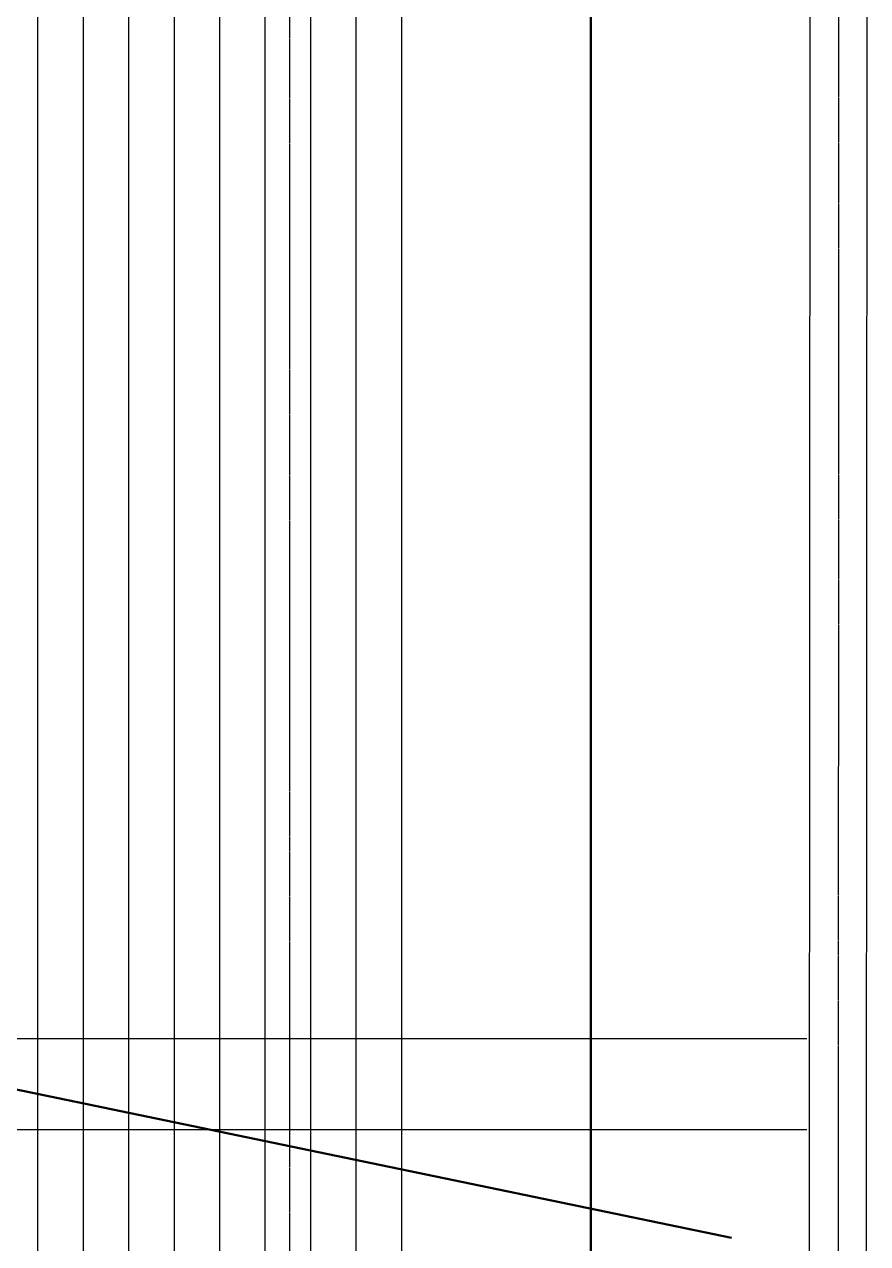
# Model space of a CAD drawing. Header units: millimetres. Extents: x -1263456 to 2767218, y -83310 to 50301.
# Drawn here: x 1105493 to 1109202, y -24331 to -18966 of the extents above; entities that cross this region are included whole.
import ezdxf

# ---------------------------------------------------------------- set-up
doc = ezdxf.new("R2010")
doc.units = ezdxf.units.MM
doc.linetypes.add('AM_ISO08W050', pattern=[18, 12, -1.5, 3, -1.5])
for name, color, linetype, lineweight in [('AM_0', 7, 'Continuous', 50), ('AM_7', 4, 'AM_ISO08W050', 25), ('AM_8', 1, 'Continuous', 25)]:
    doc.layers.add(name, color=color, linetype=linetype, lineweight=lineweight)

# ---------------------------------------------------------------- blocks, each defined once
blk = doc.blocks.new('wew1333')
at = {"layer": 'AM_8'}
for p, q in [((353617.2, 123397.4, 0), (353617.2, 114460.6, -9.9)), ((353817.2, 123397.4, 0), (353817.2, 114414.4, -9.9)), ((354017.2, 123397.4, 0), (354017.2, 114220.2, -9.9)), ((354217.2, 123397.4, 0), (354217.2, 113890.7, -9.9)), ((354417.2, 123397.4, 0), (354417.2, 113512.1, -9.9)), ((354617.2, 123397.4, 0), (354617.2, 113180.9, -9.9)), ((354817.2, 123397.4, 0), (354817.2, 112944.5, -9.9)), ((355017.2, 123397.4, 0), (355017.2, 112807.1, -9.9)), ((355217.2, 123397.4, 0), (355217.2, 112306, -9.9))]:
    blk.add_line(p, q, dxfattribs=at)

msp = doc.modelspace()

# ---------------------------------------------------------------- linework, layer by layer
at = {"layer": 'AM_0'}
for p, q in [((1107984.9, -24177, -2.5), (1107984.9, -14300.1, -2.6)), ((1107984.9, -70029.7, -2.5), (1107984.9, -22378.5, -2.5)), ((1108603, -24305.3, -2.4), (1104747.1, -23504.7, -2.4))]:
    msp.add_line(p, q, dxfattribs=at)
at = {"layer": 'AM_7'}
for p, q in [((1106659.9, -70880.6, -2.5), (1106659.9, -13073.8, -2.5)), ((1109059.9, -70529.7), (1109076.6, -14579.8, 14180779.6))]:
    msp.add_line(p, q, dxfattribs=at)
at = {"layer": 'AM_8'}
for p, q in [((1108934.9, -46279.7, 0), (1108951.6, -14579.8, 14180779.8)), ((1109184.9, -46279.7, 0), (1109201.6, -14579.8, 14180779.8)), ((1108934.9, -23429.7, 0.1), (1096784.9, -23429.7, 0.1)), ((1108934.9, -23829.7, 0.1), (1096784.9, -23829.7, 0.1))]:
    msp.add_line(p, q, dxfattribs=at)

# ---------------------------------------------------------------- block references
at = {"layer": 'AM_0'}
msp.add_blockref('wew1333', (751933.6, -139327.1, 0), dxfattribs=at)

doc.saveas('drawing.dxf')
